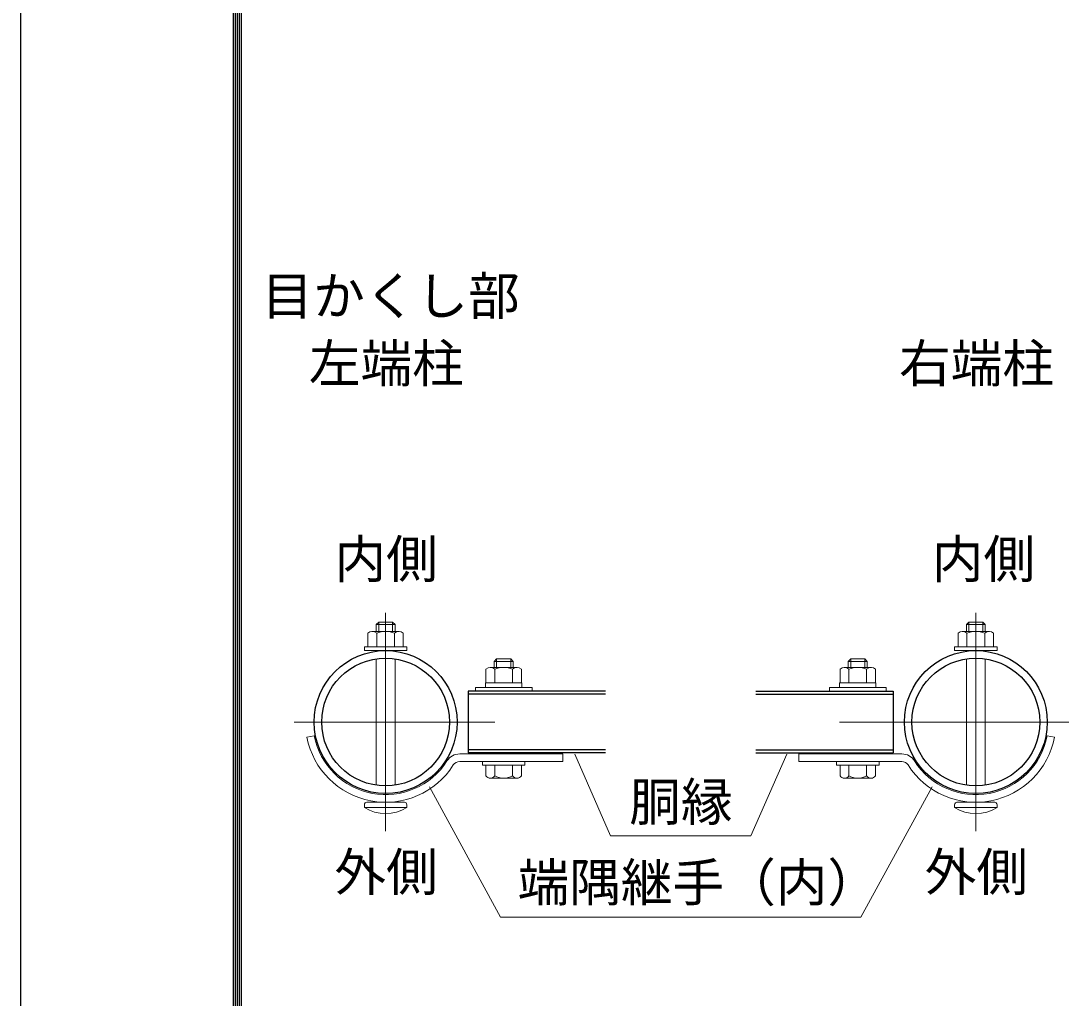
# Model space of a CAD drawing. Units: millimetres, scale not verified. Extents: x -4200 to 4200, y -2970 to 2970.
# Drawn here: x -4200 to -2869, y -1657 to -416 of the extents above; entities that cross this region are included whole.
import ezdxf
from ezdxf.enums import TextEntityAlignment as Align

# ---------------------------------------------------------------- set-up
doc = ezdxf.new("R2010")
doc.units = ezdxf.units.MM
doc.header["$LTSCALE"] = 10
doc.linetypes.add('USER1', pattern=[50.8, 31.75, -6.35, 6.35, -6.35])
for name, color, linetype, lineweight in [('0-2_D-STR1', 1, 'Continuous', 25), ('0-3_D-STR3', 3, 'Continuous', 13), ('0-5_D-BMK', 2, 'USER1', 13), ('0-A_D-STR-TXT', 7, 'Continuous', 13), ('0-C_D-TTL', 7, 'Continuous', 25)]:
    doc.layers.add(name, color=color, linetype=linetype, lineweight=lineweight)
doc.styles.add('ＭＳ ゴシック', font='')
doc.styles.get('ＭＳ ゴシック').set_extended_font_data('MS Gothic')

msp = doc.modelspace()

# ---------------------------------------------------------------- linework, layer by layer
at = {"layer": '0-2_D-STR1'}
for p, q in [((-3457.5, -1267.63), (-3631.93, -1267.63)), ((-3631.93, -1267.63), (-3631.93, -1345.63)), ((-3457.5, -1271.23), (-3631.93, -1271.23)), ((-3266.53, -1267.63), (-3092.09, -1267.63)), ((-3266.53, -1271.23), (-3092.09, -1271.23)), ((-3092.09, -1267.63), (-3092.09, -1345.63)), ((-3457.5, -1342.03), (-3631.93, -1342.03)), ((-3266.53, -1342.03), (-3092.09, -1342.03)), ((-3457.5, -1345.63), (-3631.93, -1345.63)), ((-3266.53, -1345.63), (-3092.09, -1345.63))]:
    msp.add_line(p, q, dxfattribs=at)
for centre, radius in [((-3736.93, -1306.63), 90.75), ((-2987.09, -1306.63), 90.75), ((-3736.93, -1306.63), 81.15), ((-2987.09, -1306.63), 81.15)]:
    msp.add_circle(centre, radius, dxfattribs=at)
at = {"layer": '0-3_D-STR3'}
for p, q in [((-3748.93, -1182.82), (-3745.69, -1179.58)), ((-3748.93, -1182.82), (-3724.93, -1182.82)), ((-3748.93, -1182.82), (-3748.93, -1191.58)), ((-3745.69, -1191.58), (-3745.69, -1179.58)), ((-3745.69, -1179.58), (-3728.17, -1179.58)), ((-3728.17, -1191.58), (-3728.17, -1179.58)), ((-3724.93, -1182.82), (-3728.17, -1179.58)), ((-3724.93, -1182.82), (-3724.93, -1191.58)), ((-2999.09, -1182.82), (-2995.85, -1179.58)), ((-2975.09, -1182.82), (-2999.09, -1182.82)), ((-2999.09, -1182.82), (-2999.09, -1191.58)), ((-2995.85, -1191.58), (-2995.85, -1179.58)), ((-2978.33, -1179.58), (-2995.85, -1179.58)), ((-2978.33, -1191.58), (-2978.33, -1179.58)), ((-2975.09, -1182.82), (-2978.33, -1179.58)), ((-2975.09, -1182.82), (-2975.09, -1191.58)), ((-3759.43, -1211.08), (-3759.43, -1193.68)), ((-3719.6, -1191.58), (-3754.23, -1191.58)), ((-3748.18, -1211.08), (-3748.18, -1193.68)), ((-3725.68, -1211.08), (-3725.68, -1193.68)), ((-3714.43, -1211.08), (-3714.43, -1193.68)), ((-3009.59, -1211.08), (-3009.59, -1193.68)), ((-3004.43, -1191.58), (-2969.79, -1191.58)), ((-2998.34, -1211.08), (-2998.34, -1193.68)), ((-2975.84, -1211.08), (-2975.84, -1193.68)), ((-2964.59, -1211.08), (-2964.59, -1193.68)), ((-3763.93, -1211.08), (-3763.93, -1215.88)), ((-3760.03, -1211.08), (-3713.83, -1211.08)), ((-3714.43, -1211.08), (-3759.43, -1211.08)), ((-2963.99, -1211.08), (-3010.19, -1211.08)), ((-3009.59, -1211.08), (-2964.59, -1211.08)), ((-2960.09, -1211.08), (-2960.09, -1215.88)), ((-3709.93, -1215.88), (-3763.93, -1215.88)), ((-3014.09, -1215.88), (-2960.09, -1215.88)), ((-3748.93, -1226.37), (-3748.93, -1386.89)), ((-3724.93, -1226.37), (-3724.93, -1386.89)), ((-3569.6, -1237.33), (-3604.23, -1237.33)), ((-3598.93, -1237.33), (-3598.93, -1229.53)), ((-3577.93, -1226.53), (-3595.93, -1226.53)), ((-3595.93, -1237.33), (-3595.93, -1226.53)), ((-3577.93, -1237.33), (-3577.93, -1226.53)), ((-3574.93, -1229.53), (-3577.93, -1226.53)), ((-3574.93, -1237.33), (-3574.93, -1229.53)), ((-3154.43, -1237.33), (-3119.79, -1237.33)), ((-3149.09, -1229.53), (-3146.09, -1226.53)), ((-3149.09, -1237.33), (-3149.09, -1229.53)), ((-3146.09, -1237.33), (-3146.09, -1226.53)), ((-3146.09, -1226.53), (-3128.09, -1226.53)), ((-3128.09, -1237.33), (-3128.09, -1226.53)), ((-3125.09, -1237.33), (-3125.09, -1229.53)), ((-2999.09, -1226.37), (-2999.09, -1386.89)), ((-2975.09, -1226.37), (-2975.09, -1386.89)), ((-3609.43, -1256.83), (-3609.43, -1239.43)), ((-3598.18, -1256.83), (-3598.18, -1239.43)), ((-3575.68, -1256.83), (-3575.68, -1239.43)), ((-3564.43, -1256.83), (-3564.43, -1239.43)), ((-3159.59, -1256.83), (-3159.59, -1239.43)), ((-3148.34, -1256.83), (-3148.34, -1239.43)), ((-3125.84, -1256.83), (-3125.84, -1239.43)), ((-3114.59, -1256.83), (-3114.59, -1239.43)), ((-3622.93, -1262.83), (-3550.93, -1262.83)), ((-3622.93, -1267.63), (-3622.93, -1262.83)), ((-3622.93, -1267.63), (-3622.93, -1262.83)), ((-3610.03, -1256.83), (-3563.83, -1256.83)), ((-3610.03, -1262.83), (-3610.03, -1256.83)), ((-3564.43, -1256.83), (-3609.43, -1256.83)), ((-3563.83, -1262.83), (-3563.83, -1256.83)), ((-3550.93, -1267.63), (-3550.93, -1262.83)), ((-3550.93, -1267.63), (-3550.93, -1262.83)), ((-3173.09, -1262.83), (-3101.09, -1262.83)), ((-3173.09, -1267.63), (-3173.09, -1262.83)), ((-3173.09, -1267.63), (-3173.09, -1262.83)), ((-3113.99, -1256.83), (-3160.19, -1256.83)), ((-3160.19, -1262.83), (-3160.19, -1256.83)), ((-3159.59, -1256.83), (-3114.59, -1256.83)), ((-3113.99, -1262.83), (-3113.99, -1256.83)), ((-3101.09, -1267.63), (-3101.09, -1262.83)), ((-3101.09, -1267.63), (-3101.09, -1262.83)), ((-3622.93, -1267.63), (-3550.93, -1267.63)), ((-3173.09, -1267.63), (-3101.09, -1267.63)), ((-3827.5, -1324.16), (-3836.93, -1325.99)), ((-2896.52, -1324.16), (-2887.1, -1325.99)), ((-3642.82, -1347.13), (-3511.93, -1347.13)), ((-3642.82, -1356.73), (-3511.93, -1356.73)), ((-3609.43, -1347.13), (-3609.43, -1345.63)), ((-3564.43, -1347.13), (-3609.43, -1347.13)), ((-3598.18, -1347.13), (-3598.18, -1345.63)), ((-3575.68, -1347.13), (-3575.68, -1345.63)), ((-3564.43, -1347.13), (-3564.43, -1345.63)), ((-3559.93, -1356.73), (-3559.93, -1361.53)), ((-3511.93, -1356.73), (-3511.93, -1347.13)), ((-3212.09, -1356.73), (-3212.09, -1347.13)), ((-3081.2, -1347.13), (-3212.09, -1347.13)), ((-3081.2, -1356.73), (-3212.09, -1356.73)), ((-3164.09, -1356.73), (-3164.09, -1361.53)), ((-3159.59, -1347.13), (-3159.59, -1345.63)), ((-3159.59, -1347.13), (-3114.59, -1347.13)), ((-3148.34, -1347.13), (-3148.34, -1345.63)), ((-3125.84, -1347.13), (-3125.84, -1345.63)), ((-3114.59, -1347.13), (-3114.59, -1345.63)), ((-3559.93, -1361.53), (-3613.93, -1361.53)), ((-3609.43, -1374.79), (-3609.43, -1361.53)), ((-3564.43, -1361.53), (-3609.43, -1361.53)), ((-3598.21, -1374.79), (-3598.21, -1361.53)), ((-3575.66, -1374.79), (-3575.66, -1361.53)), ((-3564.43, -1374.79), (-3564.43, -1361.53)), ((-3164.09, -1361.53), (-3110.09, -1361.53)), ((-3159.59, -1374.79), (-3159.59, -1361.53)), ((-3159.59, -1361.53), (-3114.59, -1361.53)), ((-3148.37, -1374.79), (-3148.37, -1361.53)), ((-3125.82, -1374.79), (-3125.82, -1361.53)), ((-3114.59, -1374.79), (-3114.59, -1361.53)), ((-3570.05, -1378.03), (-3603.82, -1378.03)), ((-3153.98, -1378.03), (-3120.2, -1378.03)), ((-3760.93, -1408.48), (-3712.93, -1408.48)), ((-3760.63, -1408.48), (-3713.23, -1408.48)), ((-2963.09, -1408.48), (-3011.09, -1408.48)), ((-2963.39, -1408.48), (-3010.79, -1408.48)), ((-3763.93, -1415.08), (-3763.93, -1411.78)), ((-3763.93, -1415.08), (-3709.93, -1415.08)), ((-3709.93, -1415.08), (-3709.93, -1411.78)), ((-3014.09, -1415.08), (-3014.09, -1411.78)), ((-2960.09, -1415.08), (-3014.09, -1415.08)), ((-2960.09, -1415.08), (-2960.09, -1411.78))]:
    msp.add_line(p, q, dxfattribs=at)
for points in [[(-3763.93, -1211.08), (-3709.93, -1211.08), (-3709.93, -1215.88)], [(-2960.09, -1211.08), (-3014.09, -1211.08), (-3014.09, -1215.88)], [(-3574.93, -1229.53), (-3598.93, -1229.53), (-3595.93, -1226.53)], [(-3149.09, -1229.53), (-3125.09, -1229.53), (-3128.09, -1226.53)], [(-3559.93, -1356.73), (-3613.93, -1356.73), (-3613.93, -1361.53)], [(-3164.09, -1356.73), (-3110.09, -1356.73), (-3110.09, -1361.53)]]:
    msp.add_lwpolyline(points, dxfattribs=at)
for centre, radius, start, end in [((-3753.81, -1200.12), 8.55, 48.86505, 131.13495), ((-3736.93, -1222.76), 31.18, 68.85295, 111.14705), ((-3720.06, -1200.11), 8.55, 48.83491, 131.16509), ((-3003.97, -1200.11), 8.55, 48.83491, 131.16509), ((-2987.09, -1222.76), 31.18, 68.85295, 111.14705), ((-2970.22, -1200.12), 8.55, 48.86505, 131.13495), ((-3603.81, -1245.87), 8.55, 48.86505, 131.13495), ((-3586.93, -1268.51), 31.18, 68.85295, 111.14705), ((-3570.06, -1245.86), 8.55, 48.83491, 131.16509), ((-3153.97, -1245.86), 8.55, 48.83491, 131.16509), ((-3137.09, -1268.51), 31.18, 68.85295, 111.14705), ((-3120.22, -1245.87), 8.55, 48.86505, 131.13495), ((-3736.93, -1306.63), 101.85, 190.95712, 327.61089), ((-3736.93, -1306.63), 92.25, 190.95712, 327.61089), ((-2987.09, -1306.63), 101.85, 212.38911, 349.04288), ((-2987.09, -1306.63), 92.25, 212.38911, 349.04288), ((-3642.82, -1366.33), 19.2, 90, 147.61089), ((-3642.82, -1366.33), 9.6, 90, 147.61089), ((-3081.2, -1366.33), 19.2, 32.38911, 90), ((-3081.2, -1366.33), 9.6, 32.38911, 90), ((-3603.82, -1371.55), 6.48, 210, 330), ((-3586.93, -1356.79), 21.24, 237.93138, 302.06862), ((-3570.05, -1371.55), 6.48, 210, 330), ((-3153.98, -1371.55), 6.48, 210, 330), ((-3137.09, -1356.79), 21.24, 237.93138, 302.06862), ((-3120.2, -1371.55), 6.48, 210, 330), ((-3760.63, -1411.78), 3.3, 90, 180), ((-3713.23, -1411.78), 3.3, 0, 90), ((-3010.79, -1411.78), 3.3, 90, 180), ((-2963.39, -1411.78), 3.3, 0, 90), ((-3736.93, -1372.25), 50.63, 237.77316, 302.22684), ((-2987.09, -1372.25), 50.63, 237.77316, 302.22684)]:
    msp.add_arc(centre, radius, start, end, dxfattribs=at)
at = {"layer": '0-5_D-BMK'}
for p, q in [((-3736.93, -1167.87), (-3736.93, -1445.38)), ((-2987.09, -1167.87), (-2987.09, -1445.38)), ((-3598.18, -1306.63), (-3853.19, -1306.63)), ((-2868.84, -1306.63), (-3160.35, -1306.63))]:
    msp.add_line(p, q, dxfattribs=at)
at = {"layer": '0-A_D-STR-TXT'}
for p, q in [((-3451.14, -1451.32), (-3496.61, -1347.46)), ((-3272.89, -1451.32), (-3227.41, -1347.46)), ((-3590.95, -1554.6), (-3681.35, -1388.75)), ((-3133.08, -1554.6), (-3042.67, -1388.75)), ((-3451.14, -1451.32), (-3272.89, -1451.32)), ((-3133.08, -1554.6), (-3590.95, -1554.6))]:
    msp.add_line(p, q, dxfattribs=at)
at = {"layer": '0-C_D-TTL', "color": 2}
msp.add_lwpolyline([(-4200.2, 2970.1), (4199.8, 2970.1), (4199.8, -2969.9), (-4200.2, -2969.9)], close=True, dxfattribs=at)
at = {"layer": '0-C_D-TTL'}
for points in [[(-3930.2, 2750.1), (3929.8, 2750.1), (3929.8, -2749.9), (-3930.2, -2749.9)], [(-3927.7, 2747.6), (3927.3, 2747.6), (3927.3, -2747.4), (-3927.7, -2747.4)], [(-3925.2, 2745.1), (3924.8, 2745.1), (3924.8, -2744.9), (-3925.2, -2744.9)], [(-3922.7, 2742.6), (3922.3, 2742.6), (3922.3, -2742.4), (-3922.7, -2742.4)], [(-3920.2, 2740.1), (3919.8, 2740.1), (3919.8, -2739.9), (-3920.2, -2739.9)]]:
    msp.add_lwpolyline(points, close=True, dxfattribs=at)

# ---------------------------------------------------------------- texts
at = {"layer": '0-A_D-STR-TXT', "style": 'ＭＳ ゴシック'}
for s, p in [('目かくし部', (-3894.57, -803.74)), ('左端柱', (-3834.39, -889.49)), ('右端柱', (-3084.55, -889.49)), ('内側', (-3801.91, -1138.03)), ('内側', (-3042.99, -1138.03)), ('胴縁', (-3427.36, -1446.49)), ('外側', (-3801.91, -1535.56)), ('外側', (-3052.07, -1535.56)), ('端隅継手（内）', (-3569.19, -1548.85))]:
    msp.add_text(s, height=48.09, dxfattribs=at).set_placement(p, align=Align.BOTTOM_LEFT)

doc.saveas('drawing.dxf')
